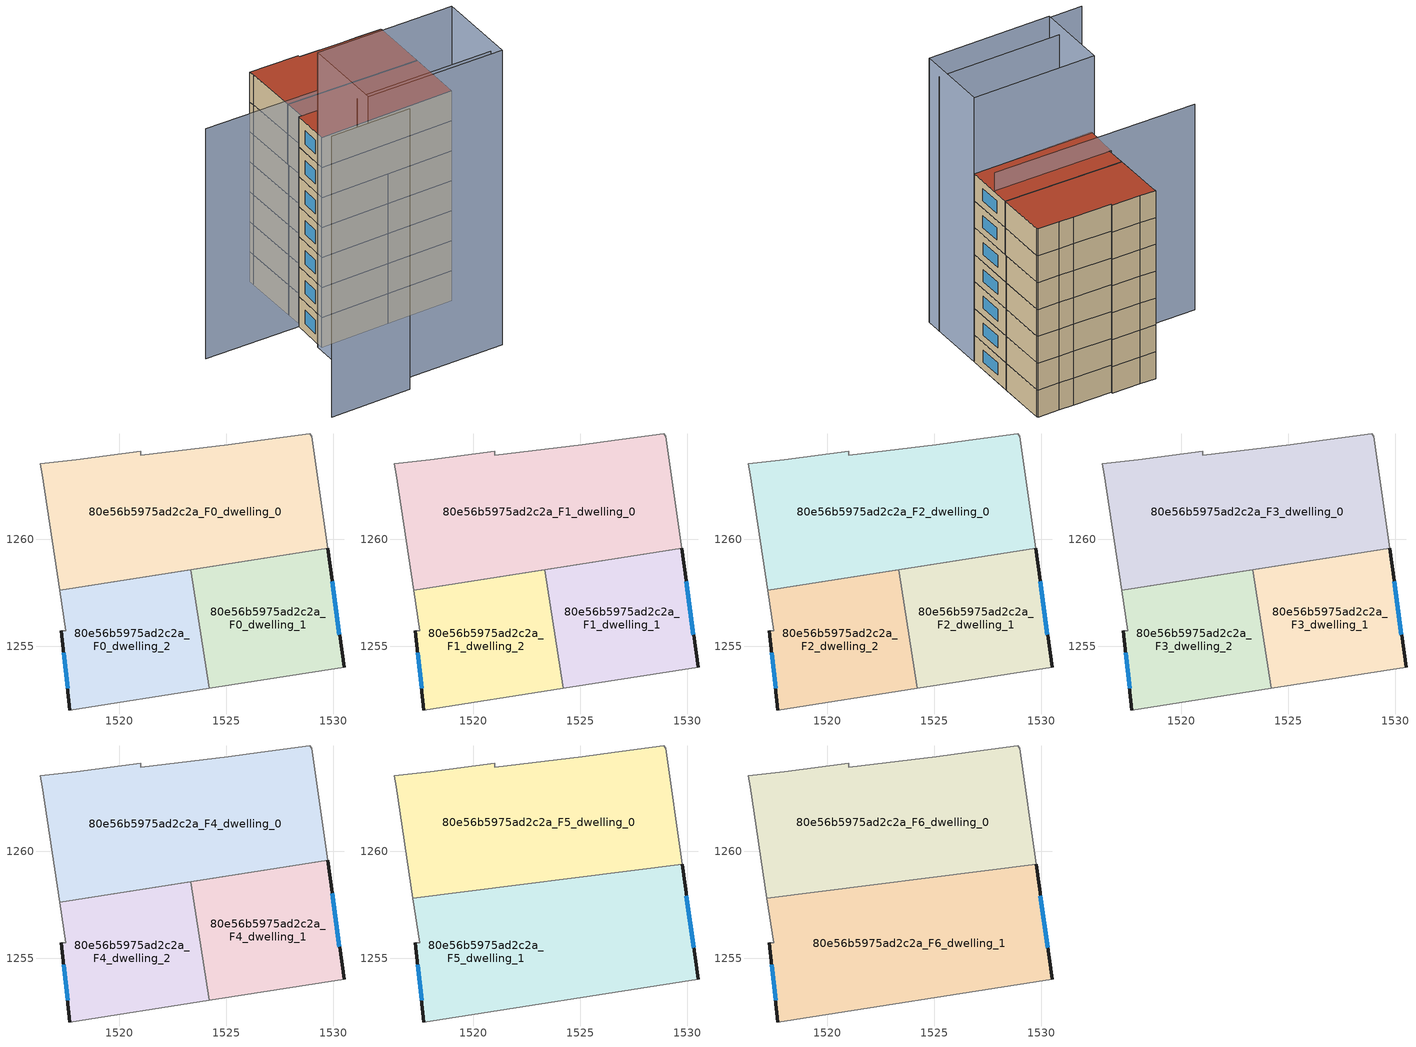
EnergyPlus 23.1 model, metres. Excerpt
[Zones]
80e56b5975ad2c2a_F0_dwelling_0
 floor ground (EU_floor_Construction): 1529,1264.82 1529.73,1259.57 1517.2,1257.62 1516.39,1263.03 1516.29,1263.53 1517.99,1263.72 1520.99,1264.12 1520.99,1263.92 1525.1,1264.42 1526.6,1264.62 1528.9,1264.92 z0
 wall adiabatic (EU_wall_Construction): 1517.2,1257.62 1529.73,1259.57 1529,1264.82 1528.9,1264.92 1526.6,1264.62 1525.1,1264.42 1520.99,1263.92 1520.99,1264.12 1517.99,1263.72 1516.29,1263.53 1516.39,1263.03 1517.2,1257.62 z0:3
80e56b5975ad2c2a_F0_dwelling_1
 floor ground (EU_floor_Construction): 1529.73,1259.57 1530.5,1254.01 1524.21,1253.03 1523.34,1258.58 z0
 wall outside (EU_wall_Construction): 1530.5,1254.01 1529.73,1259.57 z0:3
 wall adiabatic (EU_wall_Construction): 1524.21,1253.03 1530.5,1254.01 / 1529.73,1259.57 1523.34,1258.58 z0:3
 wall to 80e56b5975ad2c2a_F0_dwelling_2 (EU_wall_Construction): 1523.34,1258.58 1524.21,1253.03 z0:3
 window (EU_Window_Construction): 1530.29,1255.54 1529.94,1258.04 z0.83:2.17
80e56b5975ad2c2a_F0_dwelling_2
 floor ground (EU_floor_Construction): 1523.34,1258.58 1524.21,1253.03 1517.69,1252.02 1517.29,1255.72 1517.49,1255.72 1517.2,1257.62 z0
 wall outside (EU_wall_Construction): 1517.29,1255.72 1517.69,1252.02 z0:3
 wall adiabatic (EU_wall_Construction): 1523.34,1258.58 1517.2,1257.62 1517.49,1255.72 1517.29,1255.72 / 1517.69,1252.02 1524.21,1253.03 z0:3
 window (EU_Window_Construction): 1517.4,1254.7 1517.58,1253.04 z0.83:2.17
80e56b5975ad2c2a_F1_dwelling_0
 floor to 80e56b5975ad2c2a_F0_dwelling_0 (EU_floor_Construction): 1529,1264.82 1529.73,1259.57 1517.2,1257.62 1516.39,1263.03 1516.29,1263.53 1517.99,1263.72 1520.99,1264.12 1520.99,1263.92 1525.1,1264.42 1526.6,1264.62 1528.9,1264.92 z3
 wall adiabatic (EU_wall_Construction): 1517.2,1257.62 1529.73,1259.57 1529,1264.82 1528.9,1264.92 1526.6,1264.62 1525.1,1264.42 1520.99,1263.92 1520.99,1264.12 1517.99,1263.72 1516.29,1263.53 1516.39,1263.03 1517.2,1257.62 z3:6
80e56b5975ad2c2a_F1_dwelling_1
 floor to 80e56b5975ad2c2a_F0_dwelling_1 (EU_floor_Construction): 1529.73,1259.57 1530.5,1254.01 1524.21,1253.03 1523.34,1258.58 z3
 wall outside (EU_wall_Construction): 1530.5,1254.01 1529.73,1259.57 z3:6
 wall adiabatic (EU_wall_Construction): 1524.21,1253.03 1530.5,1254.01 / 1529.73,1259.57 1523.34,1258.58 z3:6
 wall to 80e56b5975ad2c2a_F1_dwelling_2 (EU_wall_Construction): 1523.34,1258.58 1524.21,1253.03 z3:6
 window (EU_Window_Construction): 1530.29,1255.54 1529.94,1258.04 z3.83:5.17
80e56b5975ad2c2a_F1_dwelling_2
 floor to 80e56b5975ad2c2a_F0_dwelling_2 (EU_floor_Construction): 1523.34,1258.58 1524.21,1253.03 1517.69,1252.02 1517.29,1255.72 1517.49,1255.72 1517.2,1257.62 z3
 wall outside (EU_wall_Construction): 1517.29,1255.72 1517.69,1252.02 z3:6
 wall adiabatic (EU_wall_Construction): 1523.34,1258.58 1517.2,1257.62 1517.49,1255.72 1517.29,1255.72 / 1517.69,1252.02 1524.21,1253.03 z3:6
 window (EU_Window_Construction): 1517.4,1254.7 1517.58,1253.04 z3.83:5.17
80e56b5975ad2c2a_F2_dwelling_0
 floor to 80e56b5975ad2c2a_F1_dwelling_0 (EU_floor_Construction): 1529,1264.82 1529.73,1259.57 1517.2,1257.62 1516.39,1263.03 1516.29,1263.53 1517.99,1263.72 1520.99,1264.12 1520.99,1263.92 1525.1,1264.42 1526.6,1264.62 1528.9,1264.92 z6
 wall adiabatic (EU_wall_Construction): 1517.2,1257.62 1529.73,1259.57 1529,1264.82 1528.9,1264.92 1526.6,1264.62 1525.1,1264.42 1520.99,1263.92 1520.99,1264.12 1517.99,1263.72 1516.29,1263.53 1516.39,1263.03 1517.2,1257.62 z6:9
80e56b5975ad2c2a_F2_dwelling_1
 floor to 80e56b5975ad2c2a_F1_dwelling_1 (EU_floor_Construction): 1529.73,1259.57 1530.5,1254.01 1524.21,1253.03 1523.34,1258.58 z6
 wall outside (EU_wall_Construction): 1530.5,1254.01 1529.73,1259.57 z6:9
 wall adiabatic (EU_wall_Construction): 1524.21,1253.03 1530.5,1254.01 / 1529.73,1259.57 1523.34,1258.58 z6:9
 wall to 80e56b5975ad2c2a_F2_dwelling_2 (EU_wall_Construction): 1523.34,1258.58 1524.21,1253.03 z6:9
 window (EU_Window_Construction): 1530.29,1255.54 1529.94,1258.04 z6.83:8.17
80e56b5975ad2c2a_F2_dwelling_2
 floor to 80e56b5975ad2c2a_F1_dwelling_2 (EU_floor_Construction): 1523.34,1258.58 1524.21,1253.03 1517.69,1252.02 1517.29,1255.72 1517.49,1255.72 1517.2,1257.62 z6
 wall outside (EU_wall_Construction): 1517.29,1255.72 1517.69,1252.02 z6:9
 wall adiabatic (EU_wall_Construction): 1523.34,1258.58 1517.2,1257.62 1517.49,1255.72 1517.29,1255.72 / 1517.69,1252.02 1524.21,1253.03 z6:9
 window (EU_Window_Construction): 1517.4,1254.7 1517.58,1253.04 z6.83:8.17
80e56b5975ad2c2a_F3_dwelling_0
 floor to 80e56b5975ad2c2a_F2_dwelling_0 (EU_floor_Construction): 1529,1264.82 1529.73,1259.57 1517.2,1257.62 1516.39,1263.03 1516.29,1263.53 1517.99,1263.72 1520.99,1264.12 1520.99,1263.92 1525.1,1264.42 1526.6,1264.62 1528.9,1264.92 z9
 wall adiabatic (EU_wall_Construction): 1517.2,1257.62 1529.73,1259.57 1529,1264.82 1528.9,1264.92 1526.6,1264.62 1525.1,1264.42 1520.99,1263.92 1520.99,1264.12 1517.99,1263.72 1516.29,1263.53 1516.39,1263.03 1517.2,1257.62 z9:12
80e56b5975ad2c2a_F3_dwelling_1
 floor to 80e56b5975ad2c2a_F2_dwelling_1 (EU_floor_Construction): 1529.73,1259.57 1530.5,1254.01 1524.21,1253.03 1523.34,1258.58 z9
 wall outside (EU_wall_Construction): 1530.5,1254.01 1529.73,1259.57 z9:12
 wall adiabatic (EU_wall_Construction): 1524.21,1253.03 1530.5,1254.01 / 1529.73,1259.57 1523.34,1258.58 z9:12
 wall to 80e56b5975ad2c2a_F3_dwelling_2 (EU_wall_Construction): 1523.34,1258.58 1524.21,1253.03 z9:12
 window (EU_Window_Construction): 1530.29,1255.54 1529.94,1258.04 z9.83:11.17
80e56b5975ad2c2a_F3_dwelling_2
 floor to 80e56b5975ad2c2a_F2_dwelling_2 (EU_floor_Construction): 1523.34,1258.58 1524.21,1253.03 1517.69,1252.02 1517.29,1255.72 1517.49,1255.72 1517.2,1257.62 z9
 wall outside (EU_wall_Construction): 1517.29,1255.72 1517.69,1252.02 z9:12
 wall adiabatic (EU_wall_Construction): 1523.34,1258.58 1517.2,1257.62 1517.49,1255.72 1517.29,1255.72 / 1517.69,1252.02 1524.21,1253.03 z9:12
 window (EU_Window_Construction): 1517.4,1254.7 1517.58,1253.04 z9.83:11.17
80e56b5975ad2c2a_F4_dwelling_0
 floor to 80e56b5975ad2c2a_F3_dwelling_0 (EU_floor_Construction): 1529,1264.82 1529.73,1259.57 1517.2,1257.62 1516.39,1263.03 1516.29,1263.53 1517.99,1263.72 1520.99,1264.12 1520.99,1263.92 1525.1,1264.42 1526.6,1264.62 1528.9,1264.92 z12
 wall adiabatic (EU_wall_Construction): 1517.2,1257.62 1529.73,1259.57 1529,1264.82 1528.9,1264.92 1526.6,1264.62 1525.1,1264.42 1520.99,1263.92 1520.99,1264.12 1517.99,1263.72 1516.29,1263.53 1516.39,1263.03 1517.2,1257.62 z12:15
80e56b5975ad2c2a_F4_dwelling_1
 floor to 80e56b5975ad2c2a_F3_dwelling_1 (EU_floor_Construction): 1529.73,1259.57 1530.5,1254.01 1524.21,1253.03 1523.34,1258.58 z12
 wall outside (EU_wall_Construction): 1530.5,1254.01 1529.73,1259.57 z12:15
 wall adiabatic (EU_wall_Construction): 1524.21,1253.03 1530.5,1254.01 / 1529.73,1259.57 1523.34,1258.58 z12:15
 wall to 80e56b5975ad2c2a_F4_dwelling_2 (EU_wall_Construction): 1523.34,1258.58 1524.21,1253.03 z12:15
 window (EU_Window_Construction): 1530.29,1255.54 1529.94,1258.04 z12.83:14.17
80e56b5975ad2c2a_F4_dwelling_2
 floor to 80e56b5975ad2c2a_F3_dwelling_2 (EU_floor_Construction): 1523.34,1258.58 1524.21,1253.03 1517.69,1252.02 1517.29,1255.72 1517.49,1255.72 1517.2,1257.62 z12
 wall outside (EU_wall_Construction): 1517.29,1255.72 1517.69,1252.02 z12:15
 wall adiabatic (EU_wall_Construction): 1523.34,1258.58 1517.2,1257.62 1517.49,1255.72 1517.29,1255.72 / 1517.69,1252.02 1524.21,1253.03 z12:15
 window (EU_Window_Construction): 1517.4,1254.7 1517.58,1253.04 z12.83:14.17
80e56b5975ad2c2a_F5_dwelling_0
 floor to 80e56b5975ad2c2a_F4_dwelling_0 (EU_floor_Construction): 1529,1264.82 1529.73,1259.57 1523.45,1258.59 1517.18,1257.79 1516.39,1263.03 1516.29,1263.53 1517.99,1263.72 1520.99,1264.12 1520.99,1263.92 1525.1,1264.42 1526.6,1264.62 1528.9,1264.92 z15
 floor to 80e56b5975ad2c2a_F4_dwelling_1 (EU_floor_Construction): 1529.73,1259.57 1529.75,1259.39 1523.46,1258.59 z15
 wall adiabatic (EU_wall_Construction): 1529.75,1259.39 1529,1264.82 1528.9,1264.92 1526.6,1264.62 1525.1,1264.42 1520.99,1263.92 1520.99,1264.12 1517.99,1263.72 1516.29,1263.53 1516.39,1263.03 1517.18,1257.79 z15:18
 wall to 80e56b5975ad2c2a_F5_dwelling_1 (EU_wall_Construction): 1517.18,1257.79 1529.75,1259.39 z15:18
80e56b5975ad2c2a_F5_dwelling_1
 floor to 80e56b5975ad2c2a_F4_dwelling_1 (EU_floor_Construction): 1529.75,1259.39 1530.5,1254.01 1524.21,1253.03 1523.34,1258.58 1523.46,1258.59 z15
 floor to 80e56b5975ad2c2a_F4_dwelling_2 (EU_floor_Construction): 1523.34,1258.58 1524.21,1253.03 1517.69,1252.02 1517.29,1255.72 1517.49,1255.72 1517.2,1257.62 z15
 floor to 80e56b5975ad2c2a_F4_dwelling_0 (EU_floor_Construction): 1523.45,1258.59 1517.2,1257.62 1517.18,1257.79 z15
 wall outside (EU_wall_Construction): 1530.5,1254.01 1529.75,1259.39 / 1517.29,1255.72 1517.69,1252.02 z15:18
 wall adiabatic (EU_wall_Construction): 1517.18,1257.79 1517.49,1255.72 1517.29,1255.72 / 1517.69,1252.02 1530.5,1254.01 z15:18
 window (EU_Window_Construction): 1530.29,1255.49 1529.96,1257.91 / 1517.4,1254.7 1517.58,1253.04 z15.83:17.17
80e56b5975ad2c2a_F6_dwelling_0
 floor to 80e56b5975ad2c2a_F5_dwelling_0 (EU_floor_Construction): 1529,1264.82 1529.75,1259.39 1517.18,1257.79 1516.39,1263.03 1516.29,1263.53 1517.99,1263.72 1520.99,1264.12 1520.99,1263.92 1525.1,1264.42 1526.6,1264.62 1528.9,1264.92 z18
 wall adiabatic (EU_wall_Construction): 1529.75,1259.39 1529,1264.82 1528.9,1264.92 1526.6,1264.62 1525.1,1264.42 1520.99,1263.92 1520.99,1264.12 1517.99,1263.72 1516.29,1263.53 1516.39,1263.03 1517.18,1257.79 z18:21
 wall to 80e56b5975ad2c2a_F6_dwelling_1 (EU_wall_Construction): 1517.18,1257.79 1529.75,1259.39 z18:21
 roof outside (EU_roof_Construction): 1529.75,1259.39 1529,1264.82 1528.9,1264.92 1526.6,1264.62 1525.1,1264.42 1520.99,1263.92 1520.99,1264.12 1517.99,1263.72 1516.29,1263.53 1516.39,1263.03 1517.18,1257.79 z21
80e56b5975ad2c2a_F6_dwelling_1
 floor to 80e56b5975ad2c2a_F5_dwelling_1 (EU_floor_Construction): 1529.75,1259.39 1530.5,1254.01 1517.69,1252.02 1517.29,1255.72 1517.49,1255.72 1517.18,1257.79 z18
 wall outside (EU_wall_Construction): 1530.5,1254.01 1529.75,1259.39 / 1517.29,1255.72 1517.69,1252.02 z18:21
 wall adiabatic (EU_wall_Construction): 1517.18,1257.79 1517.49,1255.72 1517.29,1255.72 / 1517.69,1252.02 1530.5,1254.01 z18:21
 window (EU_Window_Construction): 1530.29,1255.49 1529.96,1257.91 / 1517.4,1254.7 1517.58,1253.04 z18.83:20.17
 roof outside (EU_roof_Construction): 1530.5,1254.01 1529.75,1259.39 1517.18,1257.79 1517.49,1255.72 1517.29,1255.72 1517.69,1252.02 z21
shading: 1514.18,1242.12 1521.82,1243.26 z0:28.1; 1518.29,1246.11 1531.35,1247.97 z0:28.4; 1530.5,1254.01 1531.6,1246.21 / 1531.6,1246.21 1518.52,1244.37 / 1518.52,1244.37 1517.43,1252.17 / 1517.43,1252.17 1530.5,1254.01 z0:29.5; 1529.91,1257.39 1508.21,1254.47 z0:23
[Building]
EU S2 Campaign: North Axis=0; Terrain=City; Solar Distribution=FullExterior
[Site:Location]
Lyon-Bron: Latitude=45.75; Longitude=5; Time Zone=1; Elevation=198
[SizingPeriod:WeatherFileDays]
AnnualSizingPeriod: Begin Month=1; Begin Day of Month=1; End Month=12; End Day of Month=31; Day of Week for Start Day=Monday; Use Weather File Daylight Saving Period=No; Use Weather File Rain and Snow Indicators=No
[MATERIAL]
EU_InternalMass_Material: Roughness=MediumRough; Thickness=0.1; Conductivity=1; Density=1800; Specific Heat=900; Thermal Absorptance=0.9; Solar Absorptance=0.7; Visible Absorptance=0.7
[MATERIAL:NOMASS] Roughness=MediumRough; Thermal Absorptance=0.9; Solar Absorptance=0.7; Visible Absorptance=0.7
Name | Thermal Resistance
EU_wall_NoMass | 0.87146
EU_roof_NoMass | 0.842276
EU_floor_NoMass | 0.496999
[WINDOWMATERIAL:SIMPLEGLAZINGSYSTEM]
EU_Window_SimpleGlazing: UFactor=2.2525; Solar Heat Gain Coefficient=0.76; Visible Transmittance=0.76
[CONSTRUCTION]
EU_wall_Construction: EU_wall_NoMass
EU_roof_Construction: EU_roof_NoMass
EU_floor_Construction: EU_floor_NoMass
EU_Window_Construction: EU_Window_SimpleGlazing
EU_InternalMass_Construction: EU_InternalMass_Material
[ZONE] Type=1; Multiplier=1; Ceiling Height=autocalculate; Floor Area=autocalculate; Part of Total Floor Area=Yes
Name | Volume
80e56b5975ad2c2a_F0_dwelling_0; 80e56b5975ad2c2a_F1_dwelling_0; 80e56b5975ad2c2a_F2_dwelling_0; 80e56b5975ad2c2a_F3_dwelling_0; 80e56b5975ad2c2a_F4_dwelling_0 | 215.827
80e56b5975ad2c2a_F5_dwelling_0; 80e56b5975ad2c2a_F6_dwelling_0 | 215.834
80e56b5975ad2c2a_F0_dwelling_1; 80e56b5975ad2c2a_F1_dwelling_1; 80e56b5975ad2c2a_F2_dwelling_1; 80e56b5975ad2c2a_F3_dwelling_1; 80e56b5975ad2c2a_F4_dwelling_1 | 107.933
80e56b5975ad2c2a_F5_dwelling_1; 80e56b5975ad2c2a_F6_dwelling_1 | 215.845
80e56b5975ad2c2a_F0_dwelling_2; 80e56b5975ad2c2a_F1_dwelling_2; 80e56b5975ad2c2a_F2_dwelling_2; 80e56b5975ad2c2a_F3_dwelling_2; 80e56b5975ad2c2a_F4_dwelling_2 | 107.927
[INTERNALMASS] Construction=EU_InternalMass_Construction
Name | Zone or ZoneList | Surface Area
80e56b5975ad2c2a_F0_dwelling_0_EU_InternalMass | 80e56b5975ad2c2a_F0_dwelling_0 | 71.9425
80e56b5975ad2c2a_F0_dwelling_1_EU_InternalMass | 80e56b5975ad2c2a_F0_dwelling_1 | 35.9775
80e56b5975ad2c2a_F0_dwelling_2_EU_InternalMass | 80e56b5975ad2c2a_F0_dwelling_2 | 35.9754
80e56b5975ad2c2a_F1_dwelling_0_EU_InternalMass | 80e56b5975ad2c2a_F1_dwelling_0 | 71.9425
80e56b5975ad2c2a_F1_dwelling_1_EU_InternalMass | 80e56b5975ad2c2a_F1_dwelling_1 | 35.9775
80e56b5975ad2c2a_F1_dwelling_2_EU_InternalMass | 80e56b5975ad2c2a_F1_dwelling_2 | 35.9754
80e56b5975ad2c2a_F2_dwelling_0_EU_InternalMass | 80e56b5975ad2c2a_F2_dwelling_0 | 71.9425
80e56b5975ad2c2a_F2_dwelling_1_EU_InternalMass | 80e56b5975ad2c2a_F2_dwelling_1 | 35.9775
80e56b5975ad2c2a_F2_dwelling_2_EU_InternalMass | 80e56b5975ad2c2a_F2_dwelling_2 | 35.9754
80e56b5975ad2c2a_F3_dwelling_0_EU_InternalMass | 80e56b5975ad2c2a_F3_dwelling_0 | 71.9425
80e56b5975ad2c2a_F3_dwelling_1_EU_InternalMass | 80e56b5975ad2c2a_F3_dwelling_1 | 35.9775
80e56b5975ad2c2a_F3_dwelling_2_EU_InternalMass | 80e56b5975ad2c2a_F3_dwelling_2 | 35.9754
80e56b5975ad2c2a_F4_dwelling_0_EU_InternalMass | 80e56b5975ad2c2a_F4_dwelling_0 | 71.9425
80e56b5975ad2c2a_F4_dwelling_1_EU_InternalMass | 80e56b5975ad2c2a_F4_dwelling_1 | 35.9775
80e56b5975ad2c2a_F4_dwelling_2_EU_InternalMass | 80e56b5975ad2c2a_F4_dwelling_2 | 35.9754
80e56b5975ad2c2a_F5_dwelling_0_EU_InternalMass | 80e56b5975ad2c2a_F5_dwelling_0 | 71.9451
80e56b5975ad2c2a_F5_dwelling_1_EU_InternalMass | 80e56b5975ad2c2a_F5_dwelling_1 | 71.9479
80e56b5975ad2c2a_F6_dwelling_0_EU_InternalMass | 80e56b5975ad2c2a_F6_dwelling_0 | 71.9451
80e56b5975ad2c2a_F6_dwelling_1_EU_InternalMass | 80e56b5975ad2c2a_F6_dwelling_1 | 71.9479
[OTHEREQUIPMENT] Fuel Type=Electricity; Design Level Calculation Method=Watts/Area; Power per Zone Floor Area=1; Fraction Latent=0; Fraction Radiant=0; Fraction Lost=0; Carbon Dioxide Generation Rate=0; EndUse Subcategory=EU_Step8_InternalGains
Name | Zone or ZoneList or Space or SpaceList | Schedule
EU_Step8_InternalGain_80e56b5975ad2c2a_F0_dwelling_0_f000 | 80e56b5975ad2c2a_F0_dwelling_0 | EU_Step8_GainSchedule_80e56b5975ad2c2a_F0_dwelling_0_f000
EU_Step8_InternalGain_80e56b5975ad2c2a_F0_dwelling_1_f000 | 80e56b5975ad2c2a_F0_dwelling_1 | EU_Step8_GainSchedule_80e56b5975ad2c2a_F0_dwelling_1_f000
EU_Step8_InternalGain_80e56b5975ad2c2a_F0_dwelling_2_f000 | 80e56b5975ad2c2a_F0_dwelling_2 | EU_Step8_GainSchedule_80e56b5975ad2c2a_F0_dwelling_2_f000
EU_Step8_InternalGain_80e56b5975ad2c2a_F1_dwelling_0_f000 | 80e56b5975ad2c2a_F1_dwelling_0 | EU_Step8_GainSchedule_80e56b5975ad2c2a_F1_dwelling_0_f000
EU_Step8_InternalGain_80e56b5975ad2c2a_F1_dwelling_1_f000 | 80e56b5975ad2c2a_F1_dwelling_1 | EU_Step8_GainSchedule_80e56b5975ad2c2a_F1_dwelling_1_f000
EU_Step8_InternalGain_80e56b5975ad2c2a_F1_dwelling_2_f000 | 80e56b5975ad2c2a_F1_dwelling_2 | EU_Step8_GainSchedule_80e56b5975ad2c2a_F1_dwelling_2_f000
EU_Step8_InternalGain_80e56b5975ad2c2a_F2_dwelling_0_f000 | 80e56b5975ad2c2a_F2_dwelling_0 | EU_Step8_GainSchedule_80e56b5975ad2c2a_F2_dwelling_0_f000
EU_Step8_InternalGain_80e56b5975ad2c2a_F2_dwelling_1_f000 | 80e56b5975ad2c2a_F2_dwelling_1 | EU_Step8_GainSchedule_80e56b5975ad2c2a_F2_dwelling_1_f000
EU_Step8_InternalGain_80e56b5975ad2c2a_F2_dwelling_2_f000 | 80e56b5975ad2c2a_F2_dwelling_2 | EU_Step8_GainSchedule_80e56b5975ad2c2a_F2_dwelling_2_f000
EU_Step8_InternalGain_80e56b5975ad2c2a_F3_dwelling_0_f000 | 80e56b5975ad2c2a_F3_dwelling_0 | EU_Step8_GainSchedule_80e56b5975ad2c2a_F3_dwelling_0_f000
EU_Step8_InternalGain_80e56b5975ad2c2a_F3_dwelling_1_f000 | 80e56b5975ad2c2a_F3_dwelling_1 | EU_Step8_GainSchedule_80e56b5975ad2c2a_F3_dwelling_1_f000
EU_Step8_InternalGain_80e56b5975ad2c2a_F3_dwelling_2_f000 | 80e56b5975ad2c2a_F3_dwelling_2 | EU_Step8_GainSchedule_80e56b5975ad2c2a_F3_dwelling_2_f000
EU_Step8_InternalGain_80e56b5975ad2c2a_F4_dwelling_0_f000 | 80e56b5975ad2c2a_F4_dwelling_0 | EU_Step8_GainSchedule_80e56b5975ad2c2a_F4_dwelling_0_f000
EU_Step8_InternalGain_80e56b5975ad2c2a_F4_dwelling_1_f000 | 80e56b5975ad2c2a_F4_dwelling_1 | EU_Step8_GainSchedule_80e56b5975ad2c2a_F4_dwelling_1_f000
EU_Step8_InternalGain_80e56b5975ad2c2a_F4_dwelling_2_f000 | 80e56b5975ad2c2a_F4_dwelling_2 | EU_Step8_GainSchedule_80e56b5975ad2c2a_F4_dwelling_2_f000
EU_Step8_InternalGain_80e56b5975ad2c2a_F5_dwelling_0_f000 | 80e56b5975ad2c2a_F5_dwelling_0 | EU_Step8_GainSchedule_80e56b5975ad2c2a_F5_dwelling_0_f000
EU_Step8_InternalGain_80e56b5975ad2c2a_F5_dwelling_1_f000 | 80e56b5975ad2c2a_F5_dwelling_1 | EU_Step8_GainSchedule_80e56b5975ad2c2a_F5_dwelling_1_f000
EU_Step8_InternalGain_80e56b5975ad2c2a_F6_dwelling_0_f000 | 80e56b5975ad2c2a_F6_dwelling_0 | EU_Step8_GainSchedule_80e56b5975ad2c2a_F6_dwelling_0_f000
EU_Step8_InternalGain_80e56b5975ad2c2a_F6_dwelling_1_f000 | 80e56b5975ad2c2a_F6_dwelling_1 | EU_Step8_GainSchedule_80e56b5975ad2c2a_F6_dwelling_1_f000
[ZONEVENTILATION:DESIGNFLOWRATE] Schedule=EU_AlwaysOn; Design Flow Rate Calculation Method=AirChanges/Hour; Air Changes per Hour=0.425; Ventilation Type=Natural; Fan Pressure Rise=0; Fan Total Efficiency=1; Constant Term Coefficient=1; Temperature Term Coefficient=0; Velocity Term Coefficient=0; Velocity Squared Term Coefficient=0; Minimum Indoor Temperature=-100; Maximum Indoor Temperature=100; Delta Temperature=-100; Minimum Outdoor Temperature=-100; Maximum Outdoor Temperature=100; Maximum Wind Speed=40
Name | Zone or ZoneList or Space or SpaceList
EU_ConstantAir_80e56b5975ad2c2a_F0_dwelling_0 | 80e56b5975ad2c2a_F0_dwelling_0
EU_ConstantAir_80e56b5975ad2c2a_F0_dwelling_1 | 80e56b5975ad2c2a_F0_dwelling_1
EU_ConstantAir_80e56b5975ad2c2a_F0_dwelling_2 | 80e56b5975ad2c2a_F0_dwelling_2
EU_ConstantAir_80e56b5975ad2c2a_F1_dwelling_0 | 80e56b5975ad2c2a_F1_dwelling_0
EU_ConstantAir_80e56b5975ad2c2a_F1_dwelling_1 | 80e56b5975ad2c2a_F1_dwelling_1
EU_ConstantAir_80e56b5975ad2c2a_F1_dwelling_2 | 80e56b5975ad2c2a_F1_dwelling_2
EU_ConstantAir_80e56b5975ad2c2a_F2_dwelling_0 | 80e56b5975ad2c2a_F2_dwelling_0
EU_ConstantAir_80e56b5975ad2c2a_F2_dwelling_1 | 80e56b5975ad2c2a_F2_dwelling_1
EU_ConstantAir_80e56b5975ad2c2a_F2_dwelling_2 | 80e56b5975ad2c2a_F2_dwelling_2
EU_ConstantAir_80e56b5975ad2c2a_F3_dwelling_0 | 80e56b5975ad2c2a_F3_dwelling_0
EU_ConstantAir_80e56b5975ad2c2a_F3_dwelling_1 | 80e56b5975ad2c2a_F3_dwelling_1
EU_ConstantAir_80e56b5975ad2c2a_F3_dwelling_2 | 80e56b5975ad2c2a_F3_dwelling_2
EU_ConstantAir_80e56b5975ad2c2a_F4_dwelling_0 | 80e56b5975ad2c2a_F4_dwelling_0
EU_ConstantAir_80e56b5975ad2c2a_F4_dwelling_1 | 80e56b5975ad2c2a_F4_dwelling_1
EU_ConstantAir_80e56b5975ad2c2a_F4_dwelling_2 | 80e56b5975ad2c2a_F4_dwelling_2
EU_ConstantAir_80e56b5975ad2c2a_F5_dwelling_0 | 80e56b5975ad2c2a_F5_dwelling_0
EU_ConstantAir_80e56b5975ad2c2a_F5_dwelling_1 | 80e56b5975ad2c2a_F5_dwelling_1
EU_ConstantAir_80e56b5975ad2c2a_F6_dwelling_0 | 80e56b5975ad2c2a_F6_dwelling_0
EU_ConstantAir_80e56b5975ad2c2a_F6_dwelling_1 | 80e56b5975ad2c2a_F6_dwelling_1
[HVACTEMPLATE:THERMOSTAT] Constant Heating Setpoint=20; Constant Cooling Setpoint=50
EU_HeatOnly_80e56b5975ad2c2a_F0_dwelling_0; EU_HeatOnly_80e56b5975ad2c2a_F0_dwelling_1; EU_HeatOnly_80e56b5975ad2c2a_F0_dwelling_2; EU_HeatOnly_80e56b5975ad2c2a_F1_dwelling_0; EU_HeatOnly_80e56b5975ad2c2a_F1_dwelling_1; EU_HeatOnly_80e56b5975ad2c2a_F1_dwelling_2; EU_HeatOnly_80e56b5975ad2c2a_F2_dwelling_0; EU_HeatOnly_80e56b5975ad2c2a_F2_dwelling_1; EU_HeatOnly_80e56b5975ad2c2a_F2_dwelling_2; EU_HeatOnly_80e56b5975ad2c2a_F3_dwelling_0; EU_HeatOnly_80e56b5975ad2c2a_F3_dwelling_1; EU_HeatOnly_80e56b5975ad2c2a_F3_dwelling_2; EU_HeatOnly_80e56b5975ad2c2a_F4_dwelling_0; EU_HeatOnly_80e56b5975ad2c2a_F4_dwelling_1; EU_HeatOnly_80e56b5975ad2c2a_F4_dwelling_2; EU_HeatOnly_80e56b5975ad2c2a_F5_dwelling_0; EU_HeatOnly_80e56b5975ad2c2a_F5_dwelling_1; EU_HeatOnly_80e56b5975ad2c2a_F6_dwelling_0; EU_HeatOnly_80e56b5975ad2c2a_F6_dwelling_1
[HVACTEMPLATE:ZONE:IDEALLOADSAIRSYSTEM] System Availability Schedule=EU_AlwaysOn; Maximum Heating Supply Air Temperature=50; Minimum Cooling Supply Air Temperature=13; Maximum Heating Supply Air Humidity Ratio=0.0156; Minimum Cooling Supply Air Humidity Ratio=0.0077; Heating Limit=NoLimit; Cooling Limit=NoLimit; Heating Availability Schedule=EU_AlwaysOn; Cooling Availability Schedule=EU_CoolingOff; Dehumidification Control Type=ConstantSensibleHeatRatio; Cooling Sensible Heat Ratio=0.7; Dehumidification Setpoint=60; Humidification Control Type=None; Humidification Setpoint=30; Outdoor Air Method=None; Outdoor Air Flow Rate per Person=0.00944; Outdoor Air Flow Rate per Zone Floor Area=0; Outdoor Air Flow Rate per Zone=0; Demand Controlled Ventilation Type=None; Outdoor Air Economizer Type=NoEconomizer; Heat Recovery Type=None; Sensible Heat Recovery Effectiveness=0.7; Latent Heat Recovery Effectiveness=0.65
Name | Template Thermostat
80e56b5975ad2c2a_F0_dwelling_0 | EU_HeatOnly_80e56b5975ad2c2a_F0_dwelling_0
80e56b5975ad2c2a_F0_dwelling_1 | EU_HeatOnly_80e56b5975ad2c2a_F0_dwelling_1
80e56b5975ad2c2a_F0_dwelling_2 | EU_HeatOnly_80e56b5975ad2c2a_F0_dwelling_2
80e56b5975ad2c2a_F1_dwelling_0 | EU_HeatOnly_80e56b5975ad2c2a_F1_dwelling_0
80e56b5975ad2c2a_F1_dwelling_1 | EU_HeatOnly_80e56b5975ad2c2a_F1_dwelling_1
80e56b5975ad2c2a_F1_dwelling_2 | EU_HeatOnly_80e56b5975ad2c2a_F1_dwelling_2
80e56b5975ad2c2a_F2_dwelling_0 | EU_HeatOnly_80e56b5975ad2c2a_F2_dwelling_0
80e56b5975ad2c2a_F2_dwelling_1 | EU_HeatOnly_80e56b5975ad2c2a_F2_dwelling_1
80e56b5975ad2c2a_F2_dwelling_2 | EU_HeatOnly_80e56b5975ad2c2a_F2_dwelling_2
80e56b5975ad2c2a_F3_dwelling_0 | EU_HeatOnly_80e56b5975ad2c2a_F3_dwelling_0
80e56b5975ad2c2a_F3_dwelling_1 | EU_HeatOnly_80e56b5975ad2c2a_F3_dwelling_1
80e56b5975ad2c2a_F3_dwelling_2 | EU_HeatOnly_80e56b5975ad2c2a_F3_dwelling_2
80e56b5975ad2c2a_F4_dwelling_0 | EU_HeatOnly_80e56b5975ad2c2a_F4_dwelling_0
80e56b5975ad2c2a_F4_dwelling_1 | EU_HeatOnly_80e56b5975ad2c2a_F4_dwelling_1
80e56b5975ad2c2a_F4_dwelling_2 | EU_HeatOnly_80e56b5975ad2c2a_F4_dwelling_2
80e56b5975ad2c2a_F5_dwelling_0 | EU_HeatOnly_80e56b5975ad2c2a_F5_dwelling_0
80e56b5975ad2c2a_F5_dwelling_1 | EU_HeatOnly_80e56b5975ad2c2a_F5_dwelling_1
80e56b5975ad2c2a_F6_dwelling_0 | EU_HeatOnly_80e56b5975ad2c2a_F6_dwelling_0
80e56b5975ad2c2a_F6_dwelling_1 | EU_HeatOnly_80e56b5975ad2c2a_F6_dwelling_1
[SIZING:ZONE] Zone Cooling Design Supply Air Temperature Input Method=SupplyAirTemperature; Zone Cooling Design Supply Air Temperature=13; Zone Heating Design Supply Air Temperature Input Method=SupplyAirTemperature; Zone Heating Design Supply Air Temperature=50; Zone Cooling Design Supply Air Humidity Ratio=0.008; Zone Heating Design Supply Air Humidity Ratio=0.008; Cooling Design Air Flow Method=DesignDay; Cooling Design Air Flow Rate=0; Cooling Minimum Air Flow per Zone Floor Area=0.000762; Cooling Minimum Air Flow=0; Cooling Minimum Air Flow Fraction=0.2; Heating Design Air Flow Method=DesignDay; Heating Design Air Flow Rate=0; Heating Maximum Air Flow per Zone Floor Area=0.002032; Heating Maximum Air Flow=0.141576; Heating Maximum Air Flow Fraction=0.3; Account for Dedicated Outdoor Air System=No; Dedicated Outdoor Air System Control Strategy=NeutralSupplyAir; Dedicated Outdoor Air Low Setpoint Temperature for Design=autosize; Dedicated Outdoor Air High Setpoint Temperature for Design=autosize; Zone Load Sizing Method=Sensible Load Only No Latent Load; Zone Latent Cooling Design Supply Air Humidity Ratio Input Method=HumidityRatioDifference; Zone Cooling Design Supply Air Humidity Ratio Difference=0.005; Zone Latent Heating Design Supply Air Humidity Ratio Input Method=HumidityRatioDifference; Zone Humidification Design Supply Air Humidity Ratio Difference=0.005
80e56b5975ad2c2a_F0_dwelling_0; 80e56b5975ad2c2a_F0_dwelling_1; 80e56b5975ad2c2a_F0_dwelling_2; 80e56b5975ad2c2a_F1_dwelling_0; 80e56b5975ad2c2a_F1_dwelling_1; 80e56b5975ad2c2a_F1_dwelling_2; 80e56b5975ad2c2a_F2_dwelling_0; 80e56b5975ad2c2a_F2_dwelling_1; 80e56b5975ad2c2a_F2_dwelling_2; 80e56b5975ad2c2a_F3_dwelling_0; 80e56b5975ad2c2a_F3_dwelling_1; 80e56b5975ad2c2a_F3_dwelling_2; 80e56b5975ad2c2a_F4_dwelling_0; 80e56b5975ad2c2a_F4_dwelling_1; 80e56b5975ad2c2a_F4_dwelling_2; 80e56b5975ad2c2a_F5_dwelling_0; 80e56b5975ad2c2a_F5_dwelling_1; 80e56b5975ad2c2a_F6_dwelling_0; 80e56b5975ad2c2a_F6_dwelling_1
[SCHEDULE:CONSTANT]
Name | Hourly Value
EU_AlwaysOn | 1
EU_CoolingOff | 0
[SCHEDULE:FILE] Column Number=1; Rows to Skip at Top=0; Number of Hours of Data=8760; Column Separator=Comma; Interpolate to Timestep=No; Minutes per Item=60; Adjust Schedule for Daylight Savings=Yes
Name | File
EU_Step8_GainSchedule_80e56b5975ad2c2a_F0_dwelling_0_f000 | ../../schedules/80e56b5975ad2c2a/80e56b5975ad2c2a_F0_dwelling_0_f000_gain.csv
EU_Step8_GainSchedule_80e56b5975ad2c2a_F0_dwelling_1_f000 | ../../schedules/80e56b5975ad2c2a/80e56b5975ad2c2a_F0_dwelling_1_f000_gain.csv
EU_Step8_GainSchedule_80e56b5975ad2c2a_F0_dwelling_2_f000 | ../../schedules/80e56b5975ad2c2a/80e56b5975ad2c2a_F0_dwelling_2_f000_gain.csv
EU_Step8_GainSchedule_80e56b5975ad2c2a_F1_dwelling_0_f000 | ../../schedules/80e56b5975ad2c2a/80e56b5975ad2c2a_F1_dwelling_0_f000_gain.csv
EU_Step8_GainSchedule_80e56b5975ad2c2a_F1_dwelling_1_f000 | ../../schedules/80e56b5975ad2c2a/80e56b5975ad2c2a_F1_dwelling_1_f000_gain.csv
EU_Step8_GainSchedule_80e56b5975ad2c2a_F1_dwelling_2_f000 | ../../schedules/80e56b5975ad2c2a/80e56b5975ad2c2a_F1_dwelling_2_f000_gain.csv
EU_Step8_GainSchedule_80e56b5975ad2c2a_F2_dwelling_0_f000 | ../../schedules/80e56b5975ad2c2a/80e56b5975ad2c2a_F2_dwelling_0_f000_gain.csv
EU_Step8_GainSchedule_80e56b5975ad2c2a_F2_dwelling_1_f000 | ../../schedules/80e56b5975ad2c2a/80e56b5975ad2c2a_F2_dwelling_1_f000_gain.csv
EU_Step8_GainSchedule_80e56b5975ad2c2a_F2_dwelling_2_f000 | ../../schedules/80e56b5975ad2c2a/80e56b5975ad2c2a_F2_dwelling_2_f000_gain.csv
EU_Step8_GainSchedule_80e56b5975ad2c2a_F3_dwelling_0_f000 | ../../schedules/80e56b5975ad2c2a/80e56b5975ad2c2a_F3_dwelling_0_f000_gain.csv
EU_Step8_GainSchedule_80e56b5975ad2c2a_F3_dwelling_1_f000 | ../../schedules/80e56b5975ad2c2a/80e56b5975ad2c2a_F3_dwelling_1_f000_gain.csv
EU_Step8_GainSchedule_80e56b5975ad2c2a_F3_dwelling_2_f000 | ../../schedules/80e56b5975ad2c2a/80e56b5975ad2c2a_F3_dwelling_2_f000_gain.csv
EU_Step8_GainSchedule_80e56b5975ad2c2a_F4_dwelling_0_f000 | ../../schedules/80e56b5975ad2c2a/80e56b5975ad2c2a_F4_dwelling_0_f000_gain.csv
EU_Step8_GainSchedule_80e56b5975ad2c2a_F4_dwelling_1_f000 | ../../schedules/80e56b5975ad2c2a/80e56b5975ad2c2a_F4_dwelling_1_f000_gain.csv
EU_Step8_GainSchedule_80e56b5975ad2c2a_F4_dwelling_2_f000 | ../../schedules/80e56b5975ad2c2a/80e56b5975ad2c2a_F4_dwelling_2_f000_gain.csv
EU_Step8_GainSchedule_80e56b5975ad2c2a_F5_dwelling_0_f000 | ../../schedules/80e56b5975ad2c2a/80e56b5975ad2c2a_F5_dwelling_0_f000_gain.csv
EU_Step8_GainSchedule_80e56b5975ad2c2a_F5_dwelling_1_f000 | ../../schedules/80e56b5975ad2c2a/80e56b5975ad2c2a_F5_dwelling_1_f000_gain.csv
EU_Step8_GainSchedule_80e56b5975ad2c2a_F6_dwelling_0_f000 | ../../schedules/80e56b5975ad2c2a/80e56b5975ad2c2a_F6_dwelling_0_f000_gain.csv
EU_Step8_GainSchedule_80e56b5975ad2c2a_F6_dwelling_1_f000 | ../../schedules/80e56b5975ad2c2a/80e56b5975ad2c2a_F6_dwelling_1_f000_gain.csv
